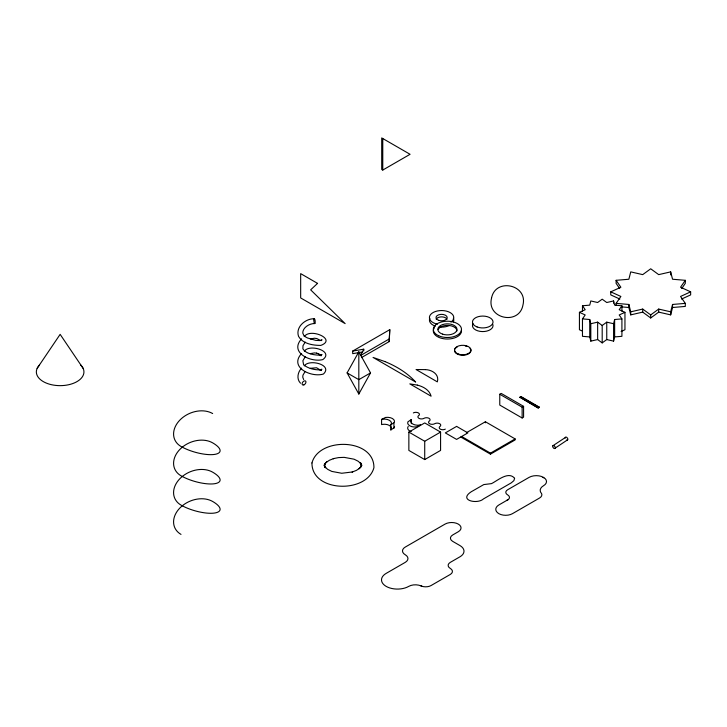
<?xml version="1.0" encoding="UTF-8"?>
<svg xmlns="http://www.w3.org/2000/svg" width="727" height="727" viewBox="0 0 727 727"><rect width="100%" height="100%" fill="white"/><g stroke="black" fill="none" stroke-linecap="round" stroke-linejoin="round"><path stroke-width="1.09" d="M321.134 370.461L321.888 369.18L319.962 369.916L320.434 369.87C314.573 370.025 308.293 368.553 303.641 364.872L302.859 360.765L305.204 356.784M361.437 357.611L389.172 341.599L389.79 329.649L352.686 351.077L352.686 353.658L362.646 351.959M389.172 341.599L389.79 329.649M613.579 341.127L613.579 323.715L614.642 319.517L621.912 318.899L621.912 336.319L614.642 336.928L613.579 341.127L606.754 339.564L602.192 342.89L597.639 339.564L590.806 341.127L589.742 336.928L589.742 319.517L582.472 318.899L582.472 336.319L589.742 336.928M670.676 314.873L670.676 311.819L672.548 304.459L685.297 303.377L685.297 306.43L672.548 307.503L670.676 314.873L658.698 312.119L650.71 317.963L642.713 312.119L630.736 314.873L628.864 307.503L628.864 304.459L616.114 303.377L616.114 305.413M324.342 466.052L325.242 463.29L324.633 464.435L326.814 461.818L325.96 462.572L329.422 460.255L333.793 458.537L333.193 458.673L338.528 457.601L344.153 457.356L354.058 459.191L358.075 461.182L361.055 463.708L360.147 462.899L361.81 465.643L360.965 463.135L361.328 465.898L361.546 464.562L360.637 467.316L361.246 466.18L359.065 468.797L359.92 468.034L356.466 470.36L352.086 472.077L352.686 471.932L341.726 473.259L331.821 471.423L327.813 469.424L324.824 466.898L325.732 467.715L324.078 464.971L324.705 466.152M352.686 351.077L363.754 349.187L360.483 355.576L389.172 339.009M358.82 394.025L370.534 372.896L358.82 351.832L347.106 372.896L358.82 394.025L358.82 351.832M37.159 368.362L60.141 334.347L83.114 368.362M582.472 318.899L585.19 314.964L579.428 312.328L579.428 329.74L582.309 331.058M616.114 303.377L620.876 296.462L610.762 291.845L610.762 294.898L619.858 299.051M582.472 311.201L582.472 305.758L589.742 305.14L590.806 300.951L597.639 302.514L602.192 299.188L606.754 302.514L613.579 300.951L614.642 305.14L621.912 305.758L619.195 309.702L624.956 312.328L624.956 329.74L621.122 331.494M619.686 288.555L616.114 283.366L616.114 280.313L628.864 279.241L630.736 271.88L642.713 274.624L650.71 268.79L658.698 274.624L670.676 271.88L672.548 279.241L685.297 280.313L680.545 287.229L690.65 291.845L690.65 294.898L681.553 299.051M681.735 288.555L685.297 283.366L685.297 280.313M390.844 424.777L391.217 424.259A7.134 4.117 0 0 0 382.475 419.215L381.584 419.424L381.584 424.595L382.475 424.377A7.134 4.117 0 0 1 391.217 429.421L390.844 429.939L390.844 424.777L394.27 422.496A7.134 4.117 0 0 0 385.537 417.452L381.584 419.424M390.844 429.939L394.27 427.658A7.134 4.117 0 0 0 394.516 426.595M411.328 419.543L410.955 420.061A7.134 4.117 0 0 0 419.697 425.104L420.588 424.895L416.644 426.867A7.134 4.117 0 0 1 407.902 421.824L411.328 419.543L411.328 423.677M408.274 426.476L407.902 426.985A7.134 4.117 0 0 0 411.228 431.62M321.134 355.358L321.961 354.503L320.025 355.258L320.507 355.239C314.082 355.058 306.085 354.04 302.886 348.833L302.977 345.734L305.213 342.117M301.614 338.827C288.828 352.677 311.201 362.755 322.852 359.574C334.329 351.123 309.348 343.598 304.349 351.177M301.623 353.467C288.583 367.553 311.783 377.786 323.442 374.014C333.23 364.845 309.148 358.675 304.368 365.817M301.65 368.098C297.725 371.988 296.298 378.994 300.515 383.202M305.176 371.461L302.968 375.132L302.741 377.149L303.668 379.558M321.18 340.618L322.025 339.791L320.08 340.572L315.772 340.381L307.439 337.964L304.113 336.083L302.768 333.03C302.605 327.85 309.111 323.379 314.836 323.542M552.947 445.715L552.774 445.924A1.554 0.963 55.9 0 0 552.774 446.96L553.492 448.041A1.845 1.145 55.9 0 0 554.51 448.559L567.76 439.708A1.554 0.963 55.9 0 0 567.76 438.681L567.042 437.59A1.845 1.145 55.9 0 0 566.024 437.081L552.947 445.715L553.492 445.56A1.845 1.145 55.9 0 1 554.501 446.069L555.228 447.16A1.554 0.963 55.9 0 1 555.228 448.186L555.055 448.405M565.479 437.236L565.306 437.445A1.554 0.963 55.9 0 0 565.215 438.09M508.482 499.413L508.936 498.913A6.361 3.671 0 0 0 507.6 494.851A6.207 3.58 0 0 1 507.6 489.789L529.092 477.375A10.214 5.898 0 0 1 541.415 476.439L545.15 478.602A10.214 5.898 0 0 1 543.532 485.718A11.423 6.598 0 0 0 540.706 492.352A8.015 4.626 0 0 1 539.534 498.031L512.417 513.689A9.551 5.516 0 0 1 498.913 513.689A10.723 6.189 0 0 1 498.913 504.938L508.482 499.413L506.492 500.558M602.192 342.89L602.192 325.478L606.754 322.152L613.579 323.715M650.71 317.963L650.71 314.909L658.698 309.075L670.676 311.819M304.349 336.537C310.284 327.677 337.21 339.364 320.843 345.398C312.91 345.434 302.795 343.835 298.543 336.328C295.307 326.95 305.594 318.444 314.391 318.744M382.765 170.063L410.073 154.297L381.711 137.921L381.711 169.464L382.765 170.063L382.765 138.521M370.534 372.896L358.82 379.658L347.106 372.896M408.856 432.092L424.722 422.932L440.58 432.092L440.58 450.413L424.722 459.573L408.856 450.413L408.856 432.092L424.722 441.253L440.58 432.092M499.767 394.252L501.203 393.416L523.585 406.338L523.585 417.153L522.14 417.989L499.767 405.066L499.767 394.252L522.14 407.175L523.585 406.338M519.905 397.215L521.014 396.569L539.361 407.165L538.253 408.165L519.905 397.215L538.253 407.811L539.361 407.165M519.905 397.569L521.014 396.933L539.361 407.529M466.434 432.701L485.4 421.751L515.116 438.908L515.116 439.926L490.461 454.157L460.745 437M461.709 436.536L490.461 453.139L515.116 438.908M567.587 439.926L567.042 440.08A1.845 1.145 55.9 0 1 566.706 439.999M610.762 291.845L620.876 287.229L616.114 280.313M579.428 312.328L585.19 309.702L582.472 305.758M624.956 312.328L619.195 314.964L621.912 318.899M690.65 291.845L680.545 296.462L685.297 303.377M310.311 338.982L314.437 338.237L316.799 338.537L320.298 340.381M310.284 353.649L314.455 352.904L316.827 353.204M310.284 368.307L316.59 367.762L321.143 370.552M630.736 314.873L630.736 311.819L642.713 309.075L650.71 314.909M590.806 341.127L590.806 323.715L597.639 322.152L602.192 325.478M621.431 306.876L628.864 307.503M421.033 585.917L421.787 586.216A7.643 4.407 0 0 0 431.084 585.535L450.286 574.448A7.388 4.271 0 0 0 450.286 568.414A7.388 4.271 0 0 1 450.286 562.38L459.982 556.782A13.722 7.924 0 0 0 459.982 545.577L452.73 541.388A7.888 4.553 0 0 1 452.73 534.954L458.301 531.737A9.36 5.407 0 0 0 458.301 524.094A9.36 5.407 0 0 0 445.06 524.094L405.221 547.095A9.36 5.407 0 0 0 405.221 554.737A9.36 5.407 0 0 1 405.221 562.38L386.173 573.376A15.93 9.197 0 0 0 386.173 586.389A15.93 9.197 0 0 0 408.71 586.389A9.36 5.407 0 0 1 421.033 585.917L421.951 586.389L421.378 586.053M316.545 353.095L318.971 354.067M542.978 477.139L543.95 477.694M318.608 353.922L321.08 355.848L320.816 355.358M628.864 304.459L630.736 311.819M589.742 319.517L590.806 323.715M324.56 464.707L324.914 467.479M672.548 304.459L672.548 307.503M670.676 271.88L670.676 274.924M658.698 309.075L658.698 312.119M642.713 309.075L642.713 312.119M621.912 305.758L621.912 311.201M614.642 319.517L614.642 336.928M613.579 300.951L613.579 303.123M606.754 322.152L606.754 339.564M597.639 322.152L597.639 339.564M522.14 407.175L522.14 417.989M490.461 453.139L490.461 454.157M485.4 421.751L485.4 422.769M424.722 441.253L424.722 459.573M393.907 423.014L393.907 428.176M363.754 349.187L363.754 350.905M470.078 348.369A8.224 4.744 0 0 1 464.408 355.158A8.224 4.744 0 0 1 454.529 350.241M454.929 349.024A8.224 4.744 0 0 1 457.256 346.97M465.307 345.997A8.224 4.744 0 0 1 467.243 346.543M461.391 329.913A14.095 8.142 0 0 1 445.433 338.964A14.095 8.142 0 0 1 434.419 327.713M438.154 329.467A9.569 5.525 0 0 1 448.65 325.423A9.569 5.525 0 0 1 456.965 330.903M492.815 324.433A10.278 5.934 0 0 1 482.165 331.567A10.278 5.934 0 0 1 472.986 323.779M212.657 413.545A24.109 18.102 -23.5 0 0 179.787 420.17A24.109 18.102 -23.5 0 0 181.005 446.469A24.109 7.733 16.1 0 0 213.883 454.502A24.109 7.733 16.1 0 0 212.657 442.852A24.109 18.102 -23.5 0 0 179.787 449.477A24.109 18.102 -23.5 0 0 181.005 475.776A24.109 7.733 16.1 0 0 213.883 483.818A24.109 7.733 16.1 0 0 212.657 472.168A24.109 18.102 -23.5 0 0 179.787 478.784A24.109 18.102 -23.5 0 0 181.005 505.092A24.109 7.733 16.1 0 0 213.883 513.126A24.109 7.733 16.1 0 0 212.657 501.476A24.109 18.102 -23.5 0 0 179.787 508.091A24.109 18.102 -23.5 0 0 181.005 534.4M449.431 325.505A12.186 7.034 0 0 1 439.481 327.041M435.509 326.205A12.186 7.034 0 0 1 429.83 318.29M453.366 318.29A12.186 7.034 0 0 1 453.366 321.934M436.182 319.28A5.607 3.235 0 0 1 441.598 316.881A5.607 3.235 0 0 1 447.014 319.28M437.436 324.187A12.186 7.034 0 0 1 430.711 314.418A12.186 7.034 0 0 1 448.295 311.701A12.186 7.034 0 0 1 450.931 322.097M80.742 365.045A23.791 13.731 0 0 1 60.141 385.646A23.791 13.731 0 0 1 39.54 365.045M413.345 412.927A3.571 2.063 0 0 1 418.388 412.927A3.571 2.063 0 0 1 418.388 415.835A3.571 2.063 0 0 0 419.306 418.498A3.571 2.063 0 0 0 424.005 418.325A3.571 2.063 0 0 1 429.048 418.325A3.571 2.063 0 0 1 429.048 421.233A3.571 2.063 0 0 0 429.966 423.905A3.571 2.063 0 0 0 434.664 423.723A3.571 2.063 0 0 1 439.708 423.723A3.571 2.063 0 0 1 439.708 426.64A3.571 2.063 0 0 0 440.626 429.303A3.571 2.063 0 0 0 445.315 429.121M514.589 478.275L513.907 480.62L511.272 482.855L483.482 498.904C477.448 504.602 458.128 500.34 471.178 491.797L483.8 484.573L491.488 483.628C497.195 480.883 508.491 470.769 514.589 478.275M311.956 462.954C311.601 492.488 367.044 493.787 373.923 467.661C374.278 438.127 318.835 436.827 311.956 462.954M491.525 298.179C486.336 318.744 519.16 325.769 522.949 305.058C528.129 284.493 495.314 277.469 491.525 298.179M317.554 283.385L310.656 289.846L345.152 323.615L300.669 297.934L300.669 273.634L317.554 283.385M456.601 426.395L445.324 432.901L456.601 439.408L467.87 432.901L456.601 426.395M425.459 369.616L416.071 369.534L437.336 381.875C439.59 374.269 431.883 369.816 425.459 369.616M417.262 385.092L409.828 383.883L431.12 396.206C429.403 389.872 423.178 386.537 417.262 385.092M384.919 361.573L373.051 357.43L415.662 382.057C407.274 372.806 396.379 366.281 384.919 361.573M458.228 354.022A8.224 4.744 0 0 0 470.942 350.323A8.224 4.744 0 0 0 459.037 345.807A8.224 4.744 0 0 0 458.228 354.022M438.717 335.783A14.095 8.142 0 0 0 461.363 330.503A14.095 8.142 0 0 0 442.116 321.816A14.095 8.142 0 0 0 438.717 335.783M442.616 334.147A9.569 5.525 0 0 0 456.965 329.367A9.569 5.525 0 0 0 442.616 324.578A9.569 5.525 0 0 0 442.616 334.147M477.112 326.968A10.278 5.934 0 0 0 493.015 322.343A10.278 5.934 0 0 0 478.121 316.708A10.278 5.934 0 0 0 477.112 326.968M303.95 384.865A2.426 1.49 -51.3 0 0 305.722 381.221A2.426 1.49 -51.3 0 0 302.405 382.711A2.426 1.49 -51.3 0 0 303.95 384.865M313.882 319.707A2.426 0.636 84.5 0 0 314.664 323.551A2.426 0.636 84.5 0 0 315.027 320.189A2.426 0.636 84.5 0 0 313.882 319.707M438.79 320.38A5.607 3.235 0 0 0 447.205 317.572A5.607 3.235 0 0 0 438.79 314.773A5.607 3.235 0 0 0 438.79 320.38"/></g></svg>
